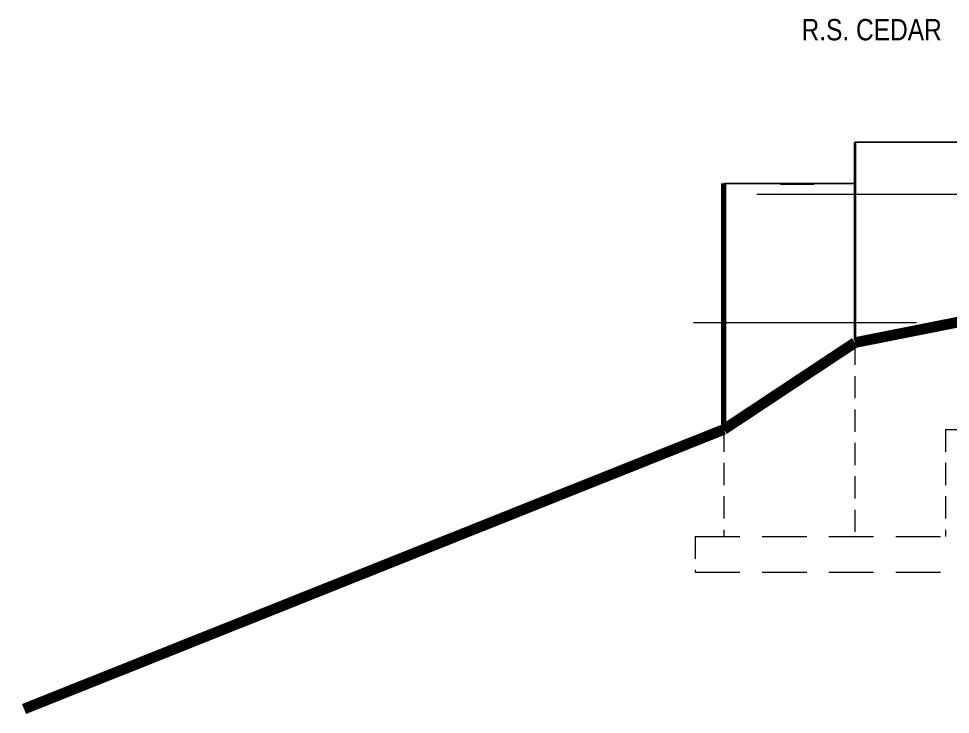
# Model space of a CAD drawing. Header units: inches. Extents: x 279 to 11006, y 233 to 7807.
# Drawn here: x 1750.8 to 2012.1, y 292 to 487.2 of the extents above; entities that cross this region are included whole.
import ezdxf

# ---------------------------------------------------------------- set-up
doc = ezdxf.new("R2010")
doc.units = ezdxf.units.IN
doc.header["$MEASUREMENT"] = 0
doc.linetypes.add('CENTER', pattern=[2, 1.25, -0.25, 0.25, -0.25])
doc.linetypes.add('HIDDEN', pattern=[0.375, 0.25, -0.125])
doc.layers.add('FOUNDATION', color=7, linetype='HIDDEN', lineweight=20)
for name, color, linetype in [('LLMASONRY', 12, 'Continuous'), ('NORTH_ELEVATION', 7, 'Continuous'), ('SOUTH_ELEVATION', 7, 'Continuous'), ('SOUTH_ELEVATION_TEXT', 7, 'Continuous')]:
    doc.layers.add(name, color=color, linetype=linetype)
doc.styles.add('ARCHENT', font='technical.ttf', dxfattribs={"height": 6})

msp = doc.modelspace()

# ---------------------------------------------------------------- linework, layer by layer
at = {"layer": 'FOUNDATION', "linetype": 'HIDDEN', "ltscale": 25}
for p, q in [((1985.39, 396.34), (1985.38, 341.96)), ((1948.59, 371.96), (1948.59, 341.96)), ((2010.74, 371.96), (2010.74, 341.96)), ((1940.59, 341.96), (1940.59, 331.96))]:
    msp.add_line(p, q, dxfattribs=at)
at = {"layer": 'LLMASONRY', "color": 27, "linetype": 'Continuous', "ltscale": 0.5, "const_width": 0.5, "elevation": 0.86}
for points in [[(2172.23, 452.59), (1985.39, 452.59)], [(1985.39, 440.99), (1948.59, 440.99)]]:
    msp.add_lwpolyline(points, dxfattribs=at)
at = {"layer": 'LLMASONRY', "color": 27, "linetype": 'Continuous', "ltscale": 0.5, "const_width": 1.5}
msp.add_lwpolyline([(1948.59, 440.99), (1948.59, 371.96)], dxfattribs=at)
at = {"layer": 'NORTH_ELEVATION', "linetype": 'HIDDEN', "lineweight": 5, "ltscale": 50}
for p, q in [((2010.74, 371.95), (2235.42, 371.95)), ((1940.59, 341.96), (2010.74, 341.96)), ((1940.59, 331.96), (2022.74, 331.95))]:
    msp.add_line(p, q, dxfattribs=at)
at = {"layer": 'NORTH_ELEVATION', "color": 3, "linetype": 'Continuous', "lineweight": 20, "ltscale": 0.5, "const_width": 3}
for points, elevation in [([(2074.1, 413.96), (1985.39, 396.34)], -6.07), ([(1985.39, 396.34), (1948.59, 371.96)], -2)]:
    msp.add_lwpolyline(points, dxfattribs=dict(at, elevation=elevation))
at = {"layer": 'SOUTH_ELEVATION', "color": 27, "linetype": 'Continuous', "ltscale": 0.5}
msp.add_line((1964.54, 440.88), (1973.85, 440.88), dxfattribs=at)
at = {"layer": 'SOUTH_ELEVATION', "color": 27, "linetype": 'Continuous', "ltscale": 0.5, "const_width": 0.75, "elevation": -3}
msp.add_lwpolyline([(1985.39, 452.59), (1985.39, 396.95)], dxfattribs=at)
at = {"layer": 'SOUTH_ELEVATION', "color": 3, "linetype": 'Continuous', "ltscale": 0.5, "const_width": 3}
msp.add_lwpolyline([(1752.32, 293.54), (1948.59, 371.96)], dxfattribs=at)
at = {"layer": 'SOUTH_ELEVATION_TEXT', "color": 1, "linetype": 'CENTER', "lineweight": 5, "ltscale": 50}
for p, q in [((1957.82, 437.96), (3555.17, 437.96)), ((1940.14, 401.96), (2164.06, 401.96))]:
    msp.add_line(p, q, dxfattribs=at)

# ---------------------------------------------------------------- texts
at = {"layer": 'SOUTH_ELEVATION_TEXT', "color": 7, "linetype": 'Continuous', "ltscale": 0.5, "insert": (2017.95, 484.09), "char_height": 6, "width": 121.3384, "attachment_point": 5, "style": 'ARCHENT'}
msp.add_mtext('R.S. CEDAR  BALCONY  RAIL', dxfattribs=at)

doc.saveas('drawing.dxf')
